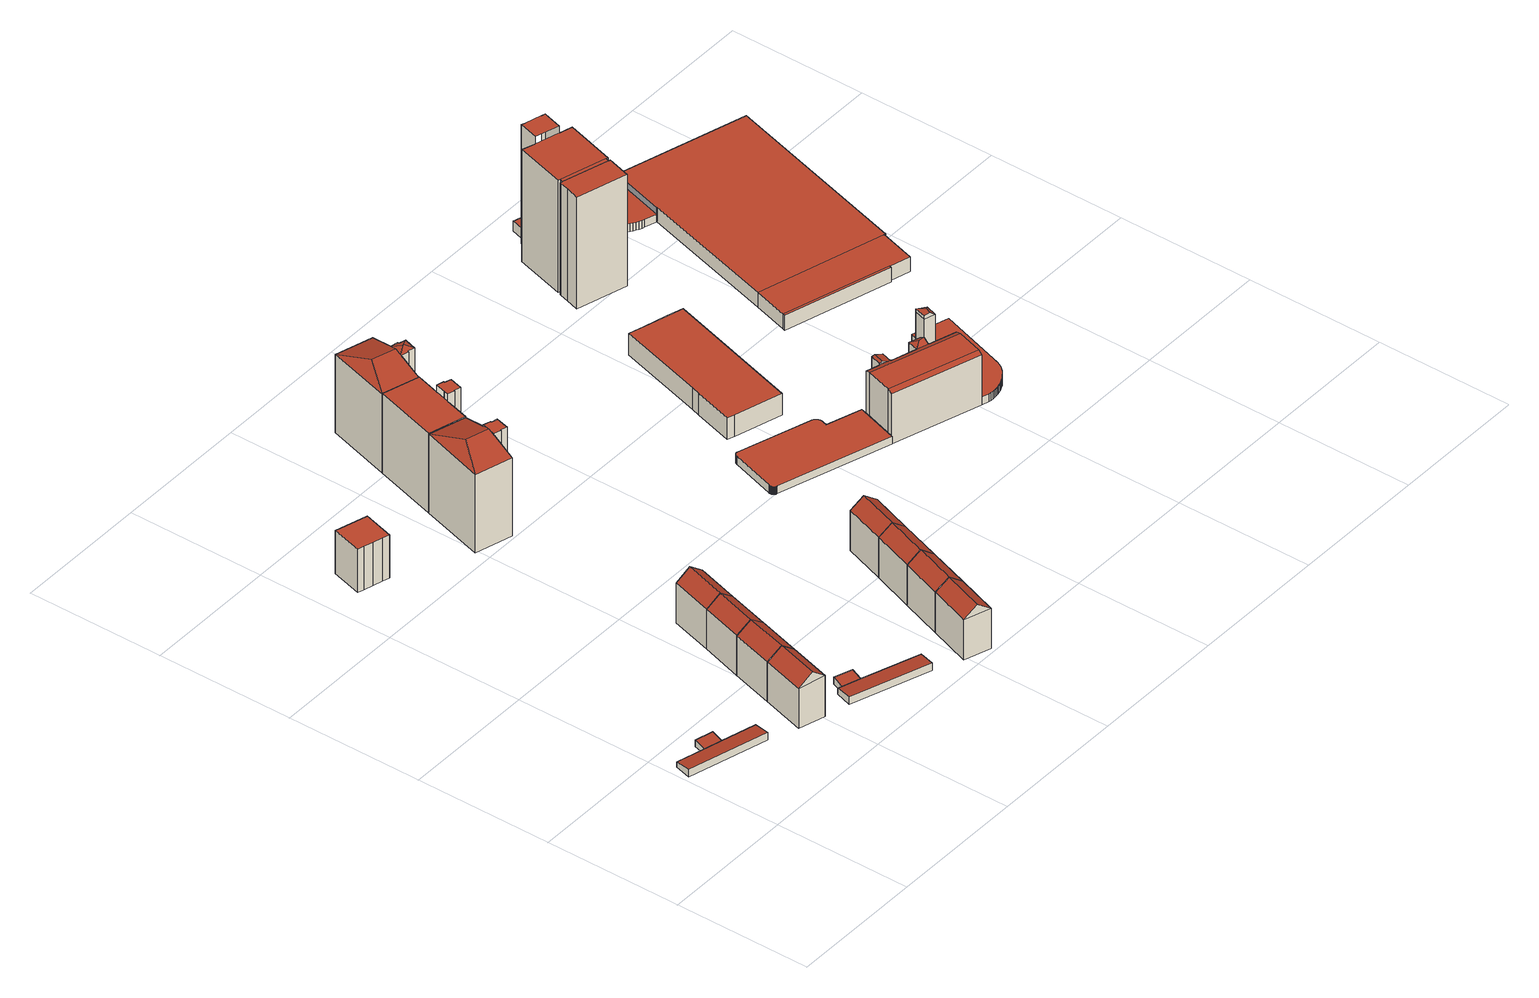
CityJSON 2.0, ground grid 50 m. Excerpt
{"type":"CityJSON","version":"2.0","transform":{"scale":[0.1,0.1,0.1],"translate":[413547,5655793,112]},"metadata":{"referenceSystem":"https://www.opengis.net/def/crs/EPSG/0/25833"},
"CityObjects":{
"building1":{"type":"Building","attributes":{"Dachtyp_tdc":"tdcPolyFlatRoof","Gemeindeschluessel":14612000,"Dachneigung":7.26,"QualitaetDacherkennung":80,"Geometrietyp2DReferenz":"3000","measuredHeight":2.94,"function":"31001_2463","roofType":"2100"},"geometry":[{"type":"Solid","lod":"2","boundaries":[[[[0,1,2,3]],[[1,4,5,2]],[[4,6,7,5]],[[6,8,9,7]],[[8,10,11,9]],[[10,0,3,11]],[[10,8,6,4,1,0]],[[3,2,5,7,9,11]]]],"semantics":{"surfaces":[{"type":"WallSurface"},{"type":"RoofSurface"},{"type":"GroundSurface"}],"values":[[0,0,0,0,0,0,1,2]]}}]},
"building2":{"type":"Building","attributes":{"Dachtyp_tdc":"tdcPolyFlatRoof","Gemeindeschluessel":14612000,"Dachneigung":6.16,"QualitaetDacherkennung":79,"Geometrietyp2DReferenz":"3000","measuredHeight":2.67,"function":"31001_9998","roofType":"2100"},"geometry":[{"type":"Solid","lod":"2","boundaries":[[[[12,13,14,15]],[[13,16,17,14]],[[16,18,19,17]],[[18,12,15,19]],[[18,16,13,12]],[[15,14,17,19]]]],"semantics":{"surfaces":[{"type":"WallSurface"},{"type":"RoofSurface"},{"type":"GroundSurface"}],"values":[[0,0,0,0,1,2]]}}]},
"building3":{"type":"Building","attributes":{"Dachtyp_tdc":"tdcGableRoof","Gemeindeschluessel":14612000,"Dachneigung":36.42,"QualitaetDacherkennung":84,"Geometrietyp2DReferenz":"3000","measuredHeight":19.34,"function":"31001_9998","roofType":"3100"},"geometry":[{"type":"Solid","lod":"2","boundaries":[[[[20,21,22,23]],[[21,24,25,22]],[[24,26,27,25]],[[26,20,23,27]],[[24,21,28]],[[20,26,29]],[[21,20,29,28]],[[26,24,28,29]],[[23,22,25,27]]]],"semantics":{"surfaces":[{"type":"WallSurface"},{"type":"RoofSurface"},{"type":"GroundSurface"}],"values":[[0,0,0,0,0,0,1,1,2]]}}]},
"building4":{"type":"Building","attributes":{"Dachtyp_tdc":"tdcGableRoof","Gemeindeschluessel":14612000,"Dachneigung":36.58,"QualitaetDacherkennung":87,"Geometrietyp2DReferenz":"3000","measuredHeight":19.4,"function":"31001_9998","roofType":"3100"},"geometry":[{"type":"Solid","lod":"2","boundaries":[[[[21,30,31,22]],[[30,32,33,31]],[[32,24,25,33]],[[24,21,22,25]],[[32,30,34]],[[21,24,35]],[[30,21,35,34]],[[24,32,34,35]],[[22,31,33,25]]]],"semantics":{"surfaces":[{"type":"WallSurface"},{"type":"RoofSurface"},{"type":"GroundSurface"}],"values":[[0,0,0,0,0,0,1,1,2]]}}]},
"building5":{"type":"Building","attributes":{"Dachtyp_tdc":"tdcPolyFlatRoof","Gemeindeschluessel":14612000,"Dachneigung":0,"QualitaetDacherkennung":55,"Geometrietyp2DReferenz":"3000","measuredHeight":16.79,"function":"31001_9998","roofType":"1000"},"geometry":[{"type":"Solid","lod":"2","boundaries":[[[[36,37,38,39]],[[37,40,41,38]],[[40,42,43,41]],[[42,44,45,43]],[[44,46,47,45]],[[46,48,49,47]],[[48,36,39,49]],[[48,46,44,42,40,37,36]],[[39,38,41,43,45,47,49]]]],"semantics":{"surfaces":[{"type":"WallSurface"},{"type":"RoofSurface"},{"type":"GroundSurface"}],"values":[[0,0,0,0,0,0,0,1,2]]}}]},
"building6":{"type":"Building","attributes":{"Dachtyp_tdc":"tdcPolyFlatRoof","Gemeindeschluessel":14612000,"Dachneigung":6.65,"QualitaetDacherkennung":56,"Geometrietyp2DReferenz":"3000","measuredHeight":2.66,"function":"31001_9998","roofType":"2100"},"geometry":[{"type":"Solid","lod":"2","boundaries":[[[[50,51,52,53]],[[51,54,55,52]],[[54,56,57,55]],[[56,50,53,57]],[[56,54,51,50]],[[53,52,55,57]]]],"semantics":{"surfaces":[{"type":"WallSurface"},{"type":"RoofSurface"},{"type":"GroundSurface"}],"values":[[0,0,0,0,1,2]]}}]},
"building7":{"type":"Building","attributes":{"Dachtyp_tdc":"tdcGableRoof","Gemeindeschluessel":14612000,"Dachneigung":36.4,"QualitaetDacherkennung":86,"Geometrietyp2DReferenz":"3000","measuredHeight":19.36,"function":"31001_9998","roofType":"3100"},"geometry":[{"type":"Solid","lod":"2","boundaries":[[[[58,59,60,31]],[[59,61,62,60]],[[61,63,33,62]],[[63,58,31,33]],[[61,59,64]],[[58,63,34]],[[59,58,34,64]],[[63,61,64,34]],[[31,60,62,33]]]],"semantics":{"surfaces":[{"type":"WallSurface"},{"type":"RoofSurface"},{"type":"GroundSurface"}],"values":[[0,0,0,0,0,0,1,1,2]]}}]},
"building8":{"type":"Building","attributes":{"Dachtyp_tdc":"tdcPolyFlatRoof","Gemeindeschluessel":14612000,"Dachneigung":6.49,"QualitaetDacherkennung":83,"Geometrietyp2DReferenz":"3000","measuredHeight":2.93,"function":"31001_2463","roofType":"2100"},"geometry":[{"type":"Solid","lod":"2","boundaries":[[[[65,66,67,68]],[[66,54,69,67]],[[54,51,70,69]],[[51,71,72,70]],[[71,73,74,72]],[[73,65,68,74]],[[73,71,51,54,66,65]],[[68,67,69,70,72,74]]]],"semantics":{"surfaces":[{"type":"WallSurface"},{"type":"RoofSurface"},{"type":"GroundSurface"}],"values":[[0,0,0,0,0,0,1,2]]}}]},
"building9":{"type":"Building","attributes":{"Dachtyp_tdc":"tdcGableRoof","Gemeindeschluessel":14612000,"Dachneigung":36.54,"QualitaetDacherkennung":80,"Geometrietyp2DReferenz":"3000","measuredHeight":19.36,"function":"31001_9998","roofType":"3100"},"geometry":[{"type":"Solid","lod":"2","boundaries":[[[[59,75,76,60]],[[75,77,78,76]],[[77,61,62,78]],[[61,59,60,62]],[[77,75,79]],[[59,61,64]],[[75,59,64,79]],[[61,77,79,64]],[[60,76,78,62]]]],"semantics":{"surfaces":[{"type":"WallSurface"},{"type":"RoofSurface"},{"type":"GroundSurface"}],"values":[[0,0,0,0,0,0,1,1,2]]}}]},
"building10":{"type":"Building","attributes":{"Dachtyp_tdc":"tdcGableRoof","Gemeindeschluessel":14612000,"Dachneigung":37.12,"QualitaetDacherkennung":79,"Geometrietyp2DReferenz":"3000","measuredHeight":19.48,"function":"31001_9998","roofType":"3100"},"geometry":[{"type":"Solid","lod":"2","boundaries":[[[[80,81,82,83]],[[81,84,85,82]],[[84,86,87,85]],[[86,80,83,87]],[[84,81,88]],[[80,86,89]],[[81,80,89,88]],[[86,84,88,89]],[[83,82,85,87]]]],"semantics":{"surfaces":[{"type":"WallSurface"},{"type":"RoofSurface"},{"type":"GroundSurface"}],"values":[[0,0,0,0,0,0,1,1,2]]}}]},
"building11":{"type":"Building","attributes":{"Gemeindeschluessel":14612000,"Geometrietyp2DReferenz":"3000","function":"31001_9998","roofType":"9999"},"children":["building11-1","building11-2"]},
"building11-1":{"type":"BuildingPart","attributes":{"Dachtyp_tdc":"tdcPolyFlatRoof","Dachneigung":0,"QualitaetDacherkennung":20,"Geometrietyp2DReferenz":"3000","measuredHeight":33.75,"roofType":"1000"},"parents":["building11"],"geometry":[{"type":"MultiSurface","lod":"2","boundaries":[[[90,91,92,93]],[[91,94,95,92]],[[94,96,97,98,95]],[[99,100,101,102,103]],[[100,104,105,101]],[[104,106,107,105]],[[106,90,93,107]],[[106,104,100,99,108,109,110,111,96,94,91,90]],[[93,92,95,98,112,113,102,101,105,107]]],"semantics":{"surfaces":[{"type":"WallSurface"},{"type":"RoofSurface"},{"type":"GroundSurface"}],"values":[0,0,0,0,0,0,0,1,2]}}]},
"building11-2":{"type":"BuildingPart","attributes":{"Dachtyp_tdc":"tdcHipAndGableRoof","Dachneigung":16.4,"QualitaetDacherkennung":15,"Geometrietyp2DReferenz":"3000","measuredHeight":33.95,"roofType":"5000"},"parents":["building11"],"geometry":[{"type":"MultiSurface","lod":"2","boundaries":[[[97,114,115,98]],[[114,116,117,115]],[[116,118,119,117]],[[118,120,121,119]],[[120,122,123,121]],[[122,103,102,123]],[[118,116,124]],[[116,114,97,125,110,126,124]],[[126,108,103,122,120,118,124]],[[102,113,112,98,115,117,119,121,123]]],"semantics":{"surfaces":[{"type":"WallSurface"},{"type":"RoofSurface"},{"type":"GroundSurface"}],"values":[0,0,0,0,0,0,1,1,1,2]}}]},
"building12":{"type":"Building","attributes":{"Dachtyp_tdc":"tdcGableRoof","Gemeindeschluessel":14612000,"Dachneigung":37.19,"QualitaetDacherkennung":82,"Geometrietyp2DReferenz":"3000","measuredHeight":19.47,"function":"31001_9998","roofType":"3100"},"geometry":[{"type":"Solid","lod":"2","boundaries":[[[[127,128,129,87]],[[128,130,131,129]],[[130,80,83,131]],[[80,127,87,83]],[[130,128,132]],[[127,80,89]],[[128,127,89,132]],[[80,130,132,89]],[[87,129,131,83]]]],"semantics":{"surfaces":[{"type":"WallSurface"},{"type":"RoofSurface"},{"type":"GroundSurface"}],"values":[[0,0,0,0,0,0,1,1,2]]}}]},
"building13":{"type":"Building","attributes":{"Gemeindeschluessel":14612000,"Geometrietyp2DReferenz":"3000","function":"31001_9998","roofType":"9999"},"children":["building13-1","building13-2"]},
"building13-1":{"type":"BuildingPart","attributes":{"Dachtyp_tdc":"tdcPolyFlatRoof","Dachneigung":0,"QualitaetDacherkennung":22,"Geometrietyp2DReferenz":"3000","measuredHeight":33.8,"roofType":"1000"},"parents":["building13"],"geometry":[{"type":"MultiSurface","lod":"2","boundaries":[[[133,134,135,136]],[[134,137,138,135]],[[137,139,140,138]],[[139,141,140]],[[142,143,144,145,146]],[[143,147,148,144]],[[147,149,150,148]],[[149,133,136,150]],[[149,147,143,142,139,137,134,133]],[[136,135,138,140,145,144,148,150]]],"semantics":{"surfaces":[{"type":"WallSurface"},{"type":"RoofSurface"},{"type":"GroundSurface"}],"values":[0,0,0,0,0,0,0,0,1,2]}}]},
"building13-2":{"type":"BuildingPart","attributes":{"Dachtyp_tdc":"tdcPolyFlatRoof","Dachneigung":0,"QualitaetDacherkennung":56,"Geometrietyp2DReferenz":"3000","measuredHeight":31.02,"roofType":"1000"},"parents":["building13"],"geometry":[{"type":"MultiSurface","lod":"2","boundaries":[[[151,146,145,152]],[[141,153,121,140]],[[153,154,119,121]],[[154,155,156,119]],[[155,151,152,156]],[[155,154,153,141,146,151]],[[152,145,140,121,119,156]]],"semantics":{"surfaces":[{"type":"WallSurface"},{"type":"RoofSurface"},{"type":"GroundSurface"}],"values":[0,0,0,0,0,1,2]}}]},
"building14":{"type":"Building","attributes":{"Dachtyp_tdc":"tdcGableRoof","Gemeindeschluessel":14612000,"Dachneigung":36.99,"QualitaetDacherkennung":82,"Geometrietyp2DReferenz":"3000","measuredHeight":19.43,"function":"31001_9998","roofType":"3100"},"geometry":[{"type":"Solid","lod":"2","boundaries":[[[[157,130,131,158]],[[130,128,129,131]],[[128,159,160,129]],[[159,157,158,160]],[[128,130,161]],[[157,159,162]],[[130,157,162,161]],[[159,128,161,162]],[[158,131,129,160]]]],"semantics":{"surfaces":[{"type":"WallSurface"},{"type":"RoofSurface"},{"type":"GroundSurface"}],"values":[[0,0,0,0,0,0,1,1,2]]}}]},
"building15":{"type":"Building","attributes":{"Gemeindeschluessel":14612000,"Geometrietyp2DReferenz":"3000","function":"31001_9998","roofType":"9999"},"children":["building15-1","building15-2"]},
"building15-1":{"type":"BuildingPart","attributes":{"Dachtyp_tdc":"tdcFreeFormRoof","Dachneigung":19.53,"QualitaetDacherkennung":17,"Geometrietyp2DReferenz":"3000","measuredHeight":34.49,"roofType":"5000"},"parents":["building15"],"geometry":[{"type":"MultiSurface","lod":"2","boundaries":[[[163,164,165,166]],[[164,167,168,165]],[[167,169,170,168]],[[169,171,172,170]],[[171,173,174,172]],[[173,175,176,177,174]],[[178,163,166,179,180]],[[181,182,183,184,185,186]],[[185,175,173,171,169,187,186]],[[169,167,187]],[[167,164,163,178,188,181,186,187]],[[166,165,168,170,172,174,177,189,190,191,192,179]]],"semantics":{"surfaces":[{"type":"WallSurface"},{"type":"RoofSurface"},{"type":"GroundSurface"}],"values":[0,0,0,0,0,0,0,1,1,1,1,2]}}]},
"building15-2":{"type":"BuildingPart","attributes":{"Dachtyp_tdc":"tdcHipAndGableRoof","Dachneigung":15.49,"QualitaetDacherkennung":16,"Geometrietyp2DReferenz":"3000","measuredHeight":34.04,"roofType":"5000"},"parents":["building15"],"geometry":[{"type":"MultiSurface","lod":"2","boundaries":[[[176,193,152,177]],[[193,194,156,152]],[[194,195,196,156]],[[195,197,198,196]],[[197,180,179,198]],[[195,194,199]],[[194,193,176,200,184,201,199]],[[201,182,202,203,180,197,195,199]],[[192,191,190,189,177,152,156,196,198,179]]],"semantics":{"surfaces":[{"type":"WallSurface"},{"type":"RoofSurface"},{"type":"GroundSurface"}],"values":[0,0,0,0,0,1,1,1,2]}}]},
"building16":{"type":"Building","attributes":{"Dachtyp_tdc":"tdcGableRoof","Gemeindeschluessel":14612000,"Dachneigung":36.96,"QualitaetDacherkennung":77,"Geometrietyp2DReferenz":"3000","measuredHeight":19.41,"function":"31001_9998","roofType":"3100"},"geometry":[{"type":"Solid","lod":"2","boundaries":[[[[159,204,205,160]],[[204,206,207,205]],[[206,157,158,207]],[[157,159,160,158]],[[206,204,208]],[[159,157,162]],[[204,159,162,208]],[[157,206,208,162]],[[160,205,207,158]]]],"semantics":{"surfaces":[{"type":"WallSurface"},{"type":"RoofSurface"},{"type":"GroundSurface"}],"values":[[0,0,0,0,0,0,1,1,2]]}}]},
"building17":{"type":"Building","attributes":{"Dachtyp_tdc":"tdcPolyFlatRoof","Gemeindeschluessel":14612000,"Dachneigung":0,"QualitaetDacherkennung":15,"Geometrietyp2DReferenz":"3000","measuredHeight":3,"function":"31001_9998","roofType":"1000"},"geometry":[{"type":"Solid","lod":"2","boundaries":[[[[209,210,211,212]],[[210,213,214,211]],[[213,215,216,214]],[[215,217,218,216]],[[217,219,220,218]],[[219,221,222,220]],[[221,223,224,222]],[[223,225,226,224]],[[225,227,228,226]],[[227,229,230,228]],[[229,231,232,230]],[[231,233,234,232]],[[233,235,236,234]],[[235,237,238,236]],[[237,239,240,238]],[[239,241,242,240]],[[241,243,244,242]],[[243,245,246,244]],[[245,247,248,246]],[[247,249,250,248]],[[249,251,252,250]],[[251,253,254,252]],[[253,255,256,254]],[[255,257,258,256]],[[257,259,260,258]],[[259,261,262,260]],[[261,263,264,262]],[[263,265,266,264]],[[265,267,268,266]],[[267,269,270,268]],[[269,271,272,270]],[[271,273,274,272]],[[273,275,276,274]],[[275,277,278,276]],[[277,279,280,278]],[[279,281,282,280]],[[281,283,284,282]],[[227,225,223,221,219,217,215,213,210,209,285,286,287,288,289,290,291,292,293,294,295,296,297,298,299,300,301,302,303,304,305,306,307,308,309,310,311,312,313,314,315,316,317,318,319,320,321,322,323,324,325,326,327,283,281,279,277,275,273,271,269,267,265,263,261,259,257,255,253,251,249,247,245,243,241,239,237,235,233,231,229]],[[283,327,328,284]],[[327,326,329,328]],[[326,325,330,329]],[[325,324,331,330]],[[324,323,332,331]],[[323,322,333,332]],[[322,321,334,333]],[[321,320,335,334]],[[320,319,336,335]],[[319,318,337,336]],[[318,317,338,337]],[[317,316,339,338]],[[316,315,340,339]],[[315,314,341,340]],[[314,313,342,341]],[[313,312,343,342]],[[312,311,344,343]],[[311,310,345,344]],[[310,309,346,345]],[[309,308,347,346]],[[308,307,348,347]],[[307,306,349,348]],[[306,305,350,349]],[[305,304,351,350]],[[304,303,352,351]],[[303,302,353,352]],[[302,301,354,353]],[[301,300,355,354]],[[300,299,356,355]],[[299,298,357,356]],[[298,297,358,357]],[[297,296,359,358]],[[296,295,360,359]],[[295,294,361,360]],[[294,293,362,361]],[[293,292,363,362]],[[292,291,364,363]],[[291,290,365,364]],[[290,289,366,365]],[[289,288,367,366]],[[288,287,368,367]],[[287,286,369,368]],[[286,285,370,369]],[[285,209,212,370]],[[230,232,234,236,238,240,242,244,246,248,250,252,254,256,258,260,262,264,266,268,270,272,274,276,278,280,282,284,328,329,330,331,332,333,334,335,336,337,338,339,340,341,342,343,344,345,346,347,348,349,350,351,352,353,354,355,356,357,358,359,360,361,362,363,364,365,366,367,368,369,370,212,211,214,216,218,220,222,224,226,228]]]],"semantics":{"surfaces":[{"type":"WallSurface"},{"type":"RoofSurface"},{"type":"GroundSurface"}],"values":[[0,0,0,0,0,0,0,0,0,0,0,0,0,0,0,0,0,0,0,0,0,0,0,0,0,0,0,0,0,0,0,0,0,0,0,0,0,1,0,0,0,0,0,0,0,0,0,0,0,0,0,0,0,0,0,0,0,0,0,0,0,0,0,0,0,0,0,0,0,0,0,0,0,0,0,0,0,0,0,0,0,0,2]]}}]},
"building18":{"type":"Building","attributes":{"Dachtyp_tdc":"tdcPolyFlatRoof","Gemeindeschluessel":14612000,"Dachneigung":0,"QualitaetDacherkennung":74,"Geometrietyp2DReferenz":"3000","measuredHeight":8.36,"function":"31001_9998","roofType":"1000"},"geometry":[{"type":"Solid","lod":"2","boundaries":[[[[371,372,373,374]],[[372,375,376,373]],[[375,377,378,376]],[[377,379,380,378]],[[379,381,382,380]],[[381,383,384,382]],[[383,385,386,384]],[[385,387,388,386]],[[387,371,374,388]],[[387,385,383,381,379,377,375,372,371]],[[374,373,376,378,380,382,384,386,388]]]],"semantics":{"surfaces":[{"type":"WallSurface"},{"type":"RoofSurface"},{"type":"GroundSurface"}],"values":[[0,0,0,0,0,0,0,0,0,1,2]]}}]},
"building19":{"type":"Building","attributes":{"Gemeindeschluessel":14612000,"Geometrietyp2DReferenz":"3000","function":"31001_9998","roofType":"9999"},"children":["building19-1","building19-2","building19-3","building19-4","building19-5"]},
"building19-1":{"type":"BuildingPart","attributes":{"Dachtyp_tdc":"tdcCutGableRoof","Dachneigung":0.04,"QualitaetDacherkennung":76,"Geometrietyp2DReferenz":"3000","measuredHeight":20.2,"roofType":"9999"},"parents":["building19"],"geometry":[{"type":"MultiSurface","lod":"2","boundaries":[[[389,390,226,391,392]],[[390,393,394,226]],[[393,395,396,394]],[[395,397,224,396]],[[397,398,399,224]],[[400,401,402,403,404]],[[401,405,406,402]],[[405,407,406]],[[408,409,410]],[[408,411,412,413,409]],[[393,390,389,414]],[[415,411,408,405,401,400,416,398,397,395]],[[414,415,395,393]],[[391,226,394,396,224,399,403,402,406,409,413,417,418]]],"semantics":{"surfaces":[{"type":"WallSurface"},{"type":"RoofSurface"},{"type":"GroundSurface"}],"values":[0,0,0,0,0,0,0,0,0,0,1,1,1,2]}}]},
"building19-2":{"type":"BuildingPart","attributes":{"Dachtyp_tdc":"tdcFreeFormRoof","Dachneigung":29.45,"QualitaetDacherkennung":22,"Geometrietyp2DReferenz":"3000","measuredHeight":20.68,"roofType":"5000"},"parents":["building19"],"geometry":[{"type":"MultiSurface","lod":"2","boundaries":[[[407,419,420,406]],[[419,421,422,420]],[[421,410,409,422]],[[423,410,421]],[[424,423,421,419]],[[424,419,407]],[[423,424,407,410]],[[406,420,422,409]]],"semantics":{"surfaces":[{"type":"WallSurface"},{"type":"RoofSurface"},{"type":"GroundSurface"}],"values":[0,0,0,0,1,1,1,2]}}]},
"building19-3":{"type":"BuildingPart","attributes":{"Dachtyp_tdc":"tdcGableRoof","Dachneigung":20.79,"QualitaetDacherkennung":23,"Geometrietyp2DReferenz":"3000","measuredHeight":20.45,"roofType":"3100"},"parents":["building19"],"geometry":[{"type":"MultiSurface","lod":"2","boundaries":[[[425,426,427,399,398]],[[426,428,429,427]],[[428,404,403,429]],[[428,426,430]],[[425,416,404,431]],[[426,425,431,430]],[[404,428,430,431]],[[399,427,429,403]]],"semantics":{"surfaces":[{"type":"WallSurface"},{"type":"RoofSurface"},{"type":"GroundSurface"}],"values":[0,0,0,0,0,1,1,2]}}]},
"building19-4":{"type":"BuildingPart","attributes":{"Dachtyp_tdc":"tdcHipAndGableRoof","Dachneigung":41.37,"QualitaetDacherkennung":24,"Geometrietyp2DReferenz":"3000","measuredHeight":20.69,"roofType":"5000"},"parents":["building19"],"geometry":[{"type":"MultiSurface","lod":"2","boundaries":[[[432,433,434,435,436]],[[437,438,439]],[[437,440,441,438]],[[440,432,436,441]],[[433,442,443]],[[444,445,443,442]],[[433,443,445,437]],[[437,445,444,440]],[[440,444,442,432]],[[432,442,433]],[[436,435,438,441]]],"semantics":{"surfaces":[{"type":"WallSurface"},{"type":"RoofSurface"},{"type":"GroundSurface"}],"values":[0,0,0,0,1,1,1,0,0,0,2]}}]},
"building19-5":{"type":"BuildingPart","attributes":{"Dachtyp_tdc":"tdcPolyFlatRoof","Dachneigung":0,"QualitaetDacherkennung":0,"Geometrietyp2DReferenz":"3000","measuredHeight":3.05,"roofType":"9999"},"parents":["building19"],"geometry":[{"type":"MultiSurface","lod":"2","boundaries":[[[446,447,448,449,450,451,452,453,454,455,456,457,458,459,460,461,462,463,464,465,466,467,468,434,439,412,469,470,392]],[[412,439,438,413]],[[434,468,471,435]],[[468,467,472,471]],[[467,466,473,472]],[[466,465,474,473]],[[465,464,475,474]],[[464,463,476,475]],[[463,462,477,476]],[[462,461,478,477]],[[461,460,479,478]],[[460,459,480,479]],[[459,458,481,480]],[[458,457,482,481]],[[455,454,483,484]],[[454,453,485,483]],[[453,452,486,485]],[[452,451,487,486]],[[451,450,488,487]],[[450,449,489,488]],[[449,448,490,489]],[[448,447,491,490]],[[447,446,492,491]],[[446,392,391,492]],[[457,456,493,482]],[[456,455,484,493]],[[391,418,417,413,438,435,471,472,473,474,475,476,477,478,479,480,481,482,493,484,483,485,486,487,488,489,490,491,492]],[[413,417,469,412]],[[417,418,470,469]],[[418,391,392,470]],[[435,438,439,434]]],"semantics":{"surfaces":[{"type":"RoofSurface"},{"type":"WallSurface"},{"type":"GroundSurface"},{"type":"ClosureSurface","isClosure":"1","QuelleClosure":"LoD1Solid"}],"values":[0,1,1,1,1,1,1,1,1,1,1,1,1,1,1,1,1,1,1,1,1,1,1,1,1,1,2,3,3,3,3]}}]},
"building20":{"type":"Building","attributes":{"Gemeindeschluessel":14612000,"Geometrietyp2DReferenz":"3000","function":"31001_9998","roofType":"9999"},"children":["building20-1","building20-2","building20-3","building20-4","building20-5"]},
"building20-1":{"type":"BuildingPart","attributes":{"Dachtyp_tdc":"tdcPolyFlatRoof","Dachneigung":0,"QualitaetDacherkennung":41,"Geometrietyp2DReferenz":"3000","measuredHeight":43.56,"roofType":"1000"},"parents":["building20"],"geometry":[{"type":"MultiSurface","lod":"2","boundaries":[[[494,495,496,497]],[[495,498,499,496]],[[498,500,501,499]],[[500,502,503,501]],[[502,504,505,503]],[[506,507,508,509]],[[507,494,497,508]],[[507,506,504,502,500,498,495,494]],[[497,496,499,501,503,505,509,508]]],"semantics":{"surfaces":[{"type":"WallSurface"},{"type":"RoofSurface"},{"type":"GroundSurface"}],"values":[0,0,0,0,0,0,0,1,2]}}]},
"building20-2":{"type":"BuildingPart","attributes":{"Dachtyp_tdc":"tdcPolyFlatRoof","Dachneigung":0,"QualitaetDacherkennung":51,"Geometrietyp2DReferenz":"3000","measuredHeight":46.44,"roofType":"1000"},"parents":["building20"],"geometry":[{"type":"MultiSurface","lod":"2","boundaries":[[[510,511,512,513,514]],[[511,515,516,512]],[[515,517,516]],[[518,519,520]],[[518,521,522,519]],[[521,523,524,525,522]],[[523,521,518,515,511,510]],[[513,512,516,519,522,525]]],"semantics":{"surfaces":[{"type":"WallSurface"},{"type":"RoofSurface"},{"type":"GroundSurface"}],"values":[0,0,0,0,0,0,1,2]}}]},
"building20-3":{"type":"BuildingPart","attributes":{"Dachtyp_tdc":"tdcPolyFlatRoof","Dachneigung":0,"QualitaetDacherkennung":46,"Geometrietyp2DReferenz":"3000","measuredHeight":43.63,"roofType":"1000"},"parents":["building20"],"geometry":[{"type":"MultiSurface","lod":"2","boundaries":[[[526,527,528,529]],[[527,530,531,528]],[[530,514,513,531]],[[524,532,533,525]],[[532,534,535,533]],[[534,536,537,535]],[[536,534,532,524,514,530,527,526]],[[529,528,531,513,525,533,535,537]]],"semantics":{"surfaces":[{"type":"WallSurface"},{"type":"RoofSurface"},{"type":"GroundSurface"}],"values":[0,0,0,0,0,0,1,2]}}]},
"building20-4":{"type":"BuildingPart","attributes":{"Dachtyp_tdc":"tdcPolyFlatRoof","Dachneigung":0,"QualitaetDacherkennung":51,"Geometrietyp2DReferenz":"3000","measuredHeight":3.98,"roofType":"1000"},"parents":["building20"],"geometry":[{"type":"MultiSurface","lod":"2","boundaries":[[[517,538,539,516]],[[538,540,541,539]],[[540,520,519,541]],[[520,540,538,517]],[[516,539,541,519]]],"semantics":{"surfaces":[{"type":"WallSurface"},{"type":"RoofSurface"},{"type":"GroundSurface"}],"values":[0,0,0,1,2]}}]},
"building20-5":{"type":"BuildingPart","attributes":{"Dachtyp_tdc":"tdcPolyFlatRoof","Dachneigung":0,"QualitaetDacherkennung":47,"Geometrietyp2DReferenz":"3000","measuredHeight":43.7,"roofType":"1000"},"parents":["building20"],"geometry":[{"type":"MultiSurface","lod":"2","boundaries":[[[542,543,506,509,537,536]],[[544,545,526,529,505,504]],[[545,544,543,542]],[[537,509,505,529]]],"semantics":{"surfaces":[{"type":"WallSurface"},{"type":"RoofSurface"},{"type":"GroundSurface"}],"values":[0,0,1,2]}}]},
"building21":{"type":"Building","attributes":{"Gemeindeschluessel":14612000,"Geometrietyp2DReferenz":"3000","function":"31001_2000","roofType":"9999"},"children":["building21-1","building21-2","building21-3","building21-4"]},
"building21-1":{"type":"BuildingPart","attributes":{"Dachtyp_tdc":"tdcPolyFlatRoof","Dachneigung":0,"QualitaetDacherkennung":32,"Geometrietyp2DReferenz":"3000","measuredHeight":5.73,"roofType":"1000"},"parents":["building21"],"geometry":[{"type":"MultiSurface","lod":"2","boundaries":[[[546,547,548,549]],[[547,550,551,552,548]],[[553,546,549,554,555]],[[553,550,547,546]],[[549,548,552,554]]],"semantics":{"surfaces":[{"type":"WallSurface"},{"type":"RoofSurface"},{"type":"GroundSurface"}],"values":[0,0,0,1,2]}}]},
"building21-2":{"type":"BuildingPart","attributes":{"Dachtyp_tdc":"tdcPolyFlatRoof","Dachneigung":0,"QualitaetDacherkennung":27,"Geometrietyp2DReferenz":"3000","measuredHeight":5.64,"roofType":"1000"},"parents":["building21"],"geometry":[{"type":"MultiSurface","lod":"2","boundaries":[[[556,557,558,559]],[[560,561,562,563]],[[561,564,565,566,562]],[[567,568,569]],[[567,570,571,568]],[[570,572,573,571]],[[572,556,559,573]],[[572,570,567,564,561,560,557,556]],[[559,558,563,562,566,568,571,573]]],"semantics":{"surfaces":[{"type":"WallSurface"},{"type":"RoofSurface"},{"type":"GroundSurface"}],"values":[0,0,0,0,0,0,0,1,2]}}]},
"building21-3":{"type":"BuildingPart","attributes":{"Dachtyp_tdc":"tdcPolyFlatRoof","Dachneigung":0,"QualitaetDacherkennung":0,"Geometrietyp2DReferenz":"3000","measuredHeight":3,"roofType":"9999"},"parents":["building21"],"geometry":[{"type":"MultiSurface","lod":"2","boundaries":[[[574,575,576,577,578,579,580,581,582,583,584,585,586,587,588,589,590,591,592,593,594,595,596,597,598,565,569]],[[565,598,599,566]],[[598,597,600,599]],[[597,596,601,600]],[[596,595,602,601]],[[595,594,603,602]],[[594,593,604,603]],[[593,592,605,604]],[[592,591,606,605]],[[591,590,607,606]],[[590,589,608,607]],[[589,588,609,608]],[[588,587,610,609]],[[587,586,611,610]],[[586,585,612,611]],[[585,584,613,612]],[[584,583,614,613]],[[583,582,615,614]],[[582,581,616,615]],[[581,580,617,616]],[[580,579,618,617]],[[579,578,619,618]],[[578,577,620,619]],[[577,576,621,620]],[[576,575,622,621]],[[575,574,623,622]],[[574,569,568,623]],[[568,566,599,600,601,602,603,604,605,606,607,608,609,610,611,612,613,614,615,616,617,618,619,620,621,622,623]],[[566,568,569,565]]],"semantics":{"surfaces":[{"type":"RoofSurface"},{"type":"WallSurface"},{"type":"GroundSurface"},{"type":"ClosureSurface","isClosure":"1","QuelleClosure":"LoD1Solid"}],"values":[0,1,1,1,1,1,1,1,1,1,1,1,1,1,1,1,1,1,1,1,1,1,1,1,1,1,1,2,3]}}]},
"building21-4":{"type":"BuildingPart","attributes":{"Dachtyp_tdc":"tdcPolyFlatRoof","Dachneigung":0,"QualitaetDacherkennung":29,"Geometrietyp2DReferenz":"3000","measuredHeight":5.66,"roofType":"1000"},"parents":["building21"],"geometry":[{"type":"MultiSurface","lod":"2","boundaries":[[[624,555,554,625]],[[551,560,563,552]],[[624,625,558,557]],[[557,560,551,555,624]],[[625,554,552,563,558]]],"semantics":{"surfaces":[{"type":"WallSurface"},{"type":"RoofSurface"},{"type":"GroundSurface"}],"values":[0,0,0,1,2]}}]}
},
"vertices":[
[4,346,48],[20,405,40],[20,405,19],[4,346,19],[121,377,40],[121,377,19],[186,360,40],[186,360,19],[312,326,40],[312,326,19],[297,267,48],[297,267,19],
[198,404,46],[186,360,41],[186,360,20],[198,404,20],[121,377,41],[121,377,20],[133,421,46],[133,421,20],
[399,228,173],[444,383,173],[444,383,19],[399,228,19],[540,354,178],[540,354,19],[495,200,178],[495,200,19],[495,368,213],[450,213,213],
[489,536,173],[489,536,19],[585,508,179],[585,508,19],[540,521,213],[495,367,213],
[126,1697,184],[104,1703,184],[104,1703,16],[126,1697,16],[136,1814,184],[136,1814,16],[252,1780,184],[252,1780,16],[220,1670,184],[220,1670,16],[196,1677,184],[196,1677,16],[161,1687,184],[161,1687,16],
[701,253,46],[687,211,40],[687,211,19],[701,253,19],[621,233,40],[621,233,19],[636,276,46],[636,276,19],
[489,536,174],[534,688,174],[534,688,19],[629,661,179],[629,661,19],[585,508,178],[585,674,213],
[587,178,47],[607,238,40],[607,238,18],[587,178,18],[621,233,18],[687,211,18],[896,139,40],[896,139,18],[875,80,47],[875,80,18],
[579,841,174],[579,841,19],[674,814,179],[674,814,19],[630,827,213],
[1121,153,176],[1069,2,176],[1069,2,19],[1121,153,19],[974,35,175],[974,35,19],[1027,186,176],[1027,186,19],[1022,18,214],[1075,169,214],
[691,1581,352],[668,1588,352],[668,1588,14],[691,1581,14],[667,1585,352],[667,1585,14],[642,1593,352],[642,1593,346],[642,1593,14],[657,1646,352],[683,1638,352],[683,1638,14],[657,1646,14],[657,1646,346],[682,1634,352],[682,1634,14],[704,1628,352],[704,1628,14],[651,1625,352],[648,1618,352],[647,1611,352],[641,1593,352],[641,1593,14],[648,1618,14],
[615,1501,318],[615,1501,14],[480,1541,318],[480,1541,14],[548,1773,321],[548,1773,14],[682,1734,321],[682,1734,14],[656,1646,346],[656,1646,14],[565,1642,354],[641,1593,346],[648,1618,354],
[1027,186,175],[1080,336,176],[1080,336,19],[1174,304,176],[1174,304,19],[1127,320,214],
[759,1813,352],[735,1820,352],[735,1820,14],[759,1813,14],[734,1816,352],[734,1816,14],[708,1824,352],[708,1824,14],[708,1824,324],[724,1878,352],[750,1871,352],[750,1871,14],[724,1878,14],[724,1878,324],[749,1867,352],[749,1867,14],[772,1860,352],[772,1860,14],
[750,1966,324],[750,1966,14],[682,1734,324],[548,1773,324],[616,2005,324],[616,2005,14],
[1226,456,177],[1226,456,19],[1134,488,176],[1134,488,19],[1127,320,213],[1180,472,213],
[818,2101,349],[817,2096,350],[817,2096,14],[818,2101,14],[841,2089,350],[841,2089,14],[827,2043,350],[827,2043,14],[803,2050,350],[803,2050,14],[802,2047,349],[802,2047,14],[776,2054,349],[776,2054,346],[776,2054,14],[793,2108,349],[793,2108,14],[793,2108,347],[791,2104,350],[789,2098,350],[785,2084,350],[781,2071,350],[777,2058,350],[807,2074,359],[811,2073,359],[792,2108,349],[777,2058,14],[785,2084,14],[791,2104,14],[792,2108,14],
[750,1966,320],[616,2005,320],[685,2240,319],[685,2240,14],[820,2200,319],[820,2200,14],[700,2110,354],[777,2058,347],[785,2084,354],[791,2104,348],[792,2108,347],
[1186,638,176],[1186,638,19],[1278,606,177],[1278,606,19],[1232,622,213],
[1608,1078,47],[1608,1076,47],[1608,1076,17],[1608,1078,17],[1608,1074,47],[1608,1074,17],[1608,1072,47],[1608,1072,17],[1607,1070,47],[1607,1070,17],[1602,1054,47],[1602,1054,17],[1728,1014,47],[1728,1014,17],[1721,992,47],[1721,992,17],[1680,861,47],[1680,861,17],[1680,859,47],[1680,859,17],[1272,987,47],[1272,987,17],[1270,987,47],[1270,987,17],[1269,987,47],[1269,987,17],[1268,988,47],[1268,988,17],[1267,988,47],[1267,988,17],[1266,989,47],[1266,989,17],[1265,989,47],[1265,989,17],[1265,990,47],[1265,990,17],[1264,991,47],[1264,991,17],[1263,991,47],[1263,991,17],[1262,992,47],[1262,992,17],[1262,993,47],[1262,993,17],[1261,994,47],[1261,994,17],[1260,995,47],[1260,995,17],[1260,996,47],[1260,996,17],[1259,997,47],[1259,997,17],[1259,998,47],[1259,998,17],[1259,999,47],[1259,999,17],[1259,1000,47],[1259,1000,17],[1259,1001,47],[1259,1001,17],[1258,1002,47],[1258,1002,17],[1259,1003,47],[1259,1003,17],[1259,1004,47],[1259,1004,17],[1259,1005,47],[1259,1005,17],[1259,1006,47],[1259,1006,17],[1259,1007,47],[1259,1007,17],[1260,1008,47],[1260,1008,17],[1260,1009,47],[1260,1009,17],[1608,1080,47],[1608,1082,47],[1607,1084,47],[1607,1086,47],[1606,1088,47],[1605,1089,47],[1604,1091,47],[1603,1093,47],[1602,1094,47],[1601,1096,47],[1599,1097,47],[1598,1099,47],[1596,1100,47],[1595,1101,47],[1593,1102,47],[1591,1103,47],[1589,1103,47],[1330,1185,47],[1329,1185,47],[1328,1185,47],[1327,1185,47],[1326,1186,47],[1325,1186,47],[1324,1185,47],[1323,1185,47],[1322,1185,47],[1321,1185,47],[1320,1184,47],[1319,1184,47],[1318,1183,47],[1317,1183,47],[1316,1182,47],[1316,1181,47],[1315,1181,47],[1314,1180,47],[1314,1179,47],[1313,1178,47],[1312,1177,47],[1312,1176,47],[1312,1175,47],[1312,1174,47],[1311,1173,47],[1311,1172,47],[1311,1172,17],[1311,1173,17],[1312,1174,17],[1312,1175,17],[1312,1176,17],[1312,1177,17],[1313,1178,17],[1314,1179,17],[1314,1180,17],[1315,1181,17],[1316,1181,17],[1316,1182,17],[1317,1183,17],[1318,1183,17],[1319,1184,17],[1320,1184,17],[1321,1185,17],[1322,1185,17],[1323,1185,17],[1324,1185,17],[1325,1186,17],[1326,1186,17],[1327,1185,17],[1328,1185,17],[1329,1185,17],[1330,1185,17],[1589,1103,17],[1591,1103,17],[1593,1102,17],[1595,1101,17],[1596,1100,17],[1598,1099,17],[1599,1097,17],[1601,1096,17],[1602,1094,17],[1603,1093,17],[1604,1091,17],[1605,1089,17],[1606,1088,17],[1607,1086,17],[1607,1084,17],[1608,1082,17],[1608,1080,17],
[1600,1223,87],[1429,1273,87],[1429,1273,3],[1600,1223,3],[1403,1281,87],[1403,1281,3],[1445,1425,87],[1445,1425,3],[1454,1455,87],[1454,1455,3],[1547,1775,87],[1547,1775,3],[1604,1758,87],[1604,1758,3],[1688,1734,87],[1688,1734,3],[1745,1718,87],[1745,1718,3],
[2000,761,212],[1680,861,212],[2000,761,17],[2000,761,47],[1686,879,219],[1686,879,17],[1716,973,219],[1716,973,17],[1721,992,212],[1768,977,212],[1768,977,17],[1809,964,212],[1809,963,212],[1809,963,17],[1809,964,17],[1809,964,209],[1900,935,212],[1900,935,17],[1900,935,211],[1942,922,212],[1942,922,17],[1942,922,211],[2041,891,212],[2041,891,47],[2041,891,17],[2006,778,219],[2036,873,219],[1799,967,212],[2036,873,17],[2006,778,17],
[1913,976,211],[1913,976,17],[1954,963,211],[1954,963,17],[1948,943,223],[1927,949,223],
[1768,977,219],[1781,1017,219],[1781,1017,17],[1822,1005,209],[1822,1005,17],[1792,1014,221],[1779,974,221],
[2047,1053,207],[2088,1040,207],[2088,1040,47],[2088,1040,17],[2047,1053,17],[2075,999,207],[2075,999,17],[2075,999,47],[2035,1011,207],[2035,1011,17],[2047,1053,219],[2063,1023,224],[2035,1011,219],[2057,1004,224],
[2026,753,47],[2035,752,47],[2043,751,47],[2052,752,47],[2061,752,47],[2070,754,47],[2078,756,47],[2087,758,47],[2095,761,47],[2103,765,47],[2111,769,47],[2118,773,47],[2126,779,47],[2132,784,47],[2139,790,47],[2145,797,47],[2151,803,47],[2156,811,47],[2160,818,47],[2164,826,47],[2180,876,47],[2244,1078,47],[2113,1119,47],[2036,873,47],[2006,778,47],[2113,1119,17],[2244,1078,17],[2180,876,17],[2164,826,17],[2160,818,17],[2156,811,17],[2151,803,17],[2145,797,17],[2139,790,17],[2132,784,17],[2126,779,17],[2118,773,17],[2095,761,17],[2103,765,17],[2087,758,17],[2078,756,17],[2070,754,17],[2061,752,17],[2052,752,17],[2043,751,17],[2035,752,17],[2026,753,17],[2111,769,17],
[1802,1978,447],[1620,2031,447],[1620,2031,12],[1802,1978,12],[1634,2078,447],[1634,2078,12],[1643,2109,447],[1643,2109,12],[1645,2115,447],[1645,2115,12],[1653,2113,447],[1653,2113,12],[1820,2064,447],[1827,2062,447],[1827,2062,12],[1820,2064,12],
[1749,2292,476],[1769,2362,476],[1769,2362,12],[1749,2292,12],[1749,2292,448],[1784,2357,476],[1784,2357,12],[1784,2357,51],[1842,2340,476],[1842,2340,12],[1842,2340,51],[1856,2337,476],[1856,2337,12],[1835,2267,476],[1835,2267,448],[1835,2267,12],
[1656,2124,448],[1648,2126,448],[1648,2126,12],[1656,2124,12],[1701,2307,448],[1701,2307,12],[1883,2253,448],[1883,2253,12],[1830,2073,448],[1830,2073,12],[1823,2075,448],[1823,2075,12],
[1802,2419,51],[1802,2419,12],[1860,2401,51],[1860,2401,12],
[1823,2075,449],[1820,2064,449],[1653,2113,449],[1656,2124,449],
[2312,1353,70],[1925,1464,70],[1925,1464,12],[2312,1353,12],[1928,1472,70],[1928,1472,69],[1928,1472,12],[2314,1360,70],[2314,1360,12],[2314,1360,69],
[2432,1468,69],[2427,1469,69],[2427,1469,12],[2432,1468,12],[1965,1600,69],[2108,2099,69],[2108,2099,12],[1965,1600,12],[2107,2100,69],[2107,2100,42],[2107,2100,12],[2156,2272,69],[2156,2272,12],[2156,2272,42],[2163,2296,69],[2163,2296,12],[2631,2160,69],[2631,2160,12],
[1980,2323,42],[1972,2294,42],[1969,2284,42],[1967,2275,42],[1966,2265,42],[1965,2255,42],[1966,2245,42],[1966,2236,42],[1968,2226,42],[1970,2217,42],[1972,2207,42],[1976,2198,42],[1979,2189,42],[1984,2180,42],[1989,2172,42],[1994,2164,42],[2000,2156,42],[2007,2149,42],[2014,2142,42],[2021,2136,42],[2029,2130,42],[2037,2125,42],[2046,2120,42],[2055,2116,42],[2064,2113,42],[2064,2113,12],[2055,2116,12],[2046,2120,12],[2037,2125,12],[2029,2130,12],[2021,2136,12],[2014,2142,12],[2007,2149,12],[2000,2156,12],[1994,2164,12],[1989,2172,12],[1984,2180,12],[1979,2189,12],[1976,2198,12],[1972,2207,12],[1970,2217,12],[1968,2226,12],[1966,2236,12],[1966,2245,12],[1965,2255,12],[1966,2265,12],[1967,2275,12],[1969,2284,12],[1972,2294,12],[1980,2323,12],
[2389,1339,69],[2389,1339,12]
]}
